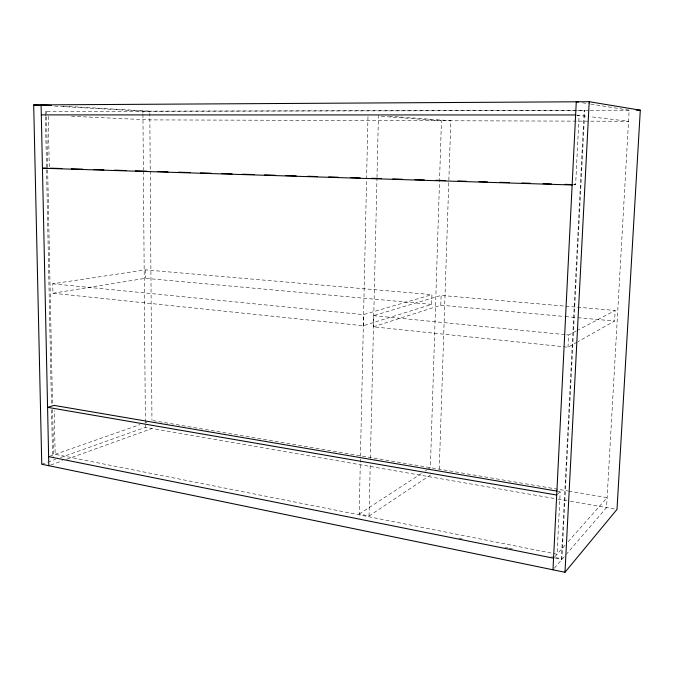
<?xml version="1.0" encoding="UTF-8"?>
<svg xmlns="http://www.w3.org/2000/svg" width="674" height="674" viewBox="0 0 674 674"><rect width="100%" height="100%" fill="white"/><g stroke="black" fill="none" stroke-linecap="round" stroke-linejoin="round"><path stroke-width="0.51" stroke-dasharray="3.37 2.53" d="M363.202 325.753L363.454 314.632L431.933 294.631L431.621 304.387L363.202 325.753L52.934 293.241L52.749 283.796L145.365 269.878L431.933 294.631M430.593 474.943L369.032 516.014L359.175 514.051L360.43 457.25M360.455 456.197L367.97 116.433M577.138 342.08L568.005 347.211L373.345 326.814L373.615 315.643L441.116 295.423L615.168 310.461L614.57 321.043L578.048 341.566M369.032 516.014L370.245 464.487M370.397 458.177L376.968 178.475M376.993 177.422L378.451 115.38M373.345 326.814L440.796 305.221L441.116 295.423M439.263 469.155L450.813 120.764L389.985 116.24M558.131 491.321L560.204 491.675L557.061 554.23L55.158 454.335L54.265 410.609M573.886 184.836L575.63 184.676L579.109 115.372L577.011 115.372M568.005 347.211L568.62 334.995L576.068 331.069M561.341 559.496L584.189 110.435L584.737 110.511L561.889 558.856L561.341 559.496L555.149 558.249M590.795 104.099L629.162 110.207L606.558 507.581L566.724 553.851M554.357 568.216L566.034 554.651M554.955 556.614L565.385 544.819M568.174 541.669L607.131 497.623L568.763 491.119M557.406 494.371L560.204 491.675M359.175 514.051L421.587 473.375M425.1 471.084L426.861 469.938M427.737 469.365L430.374 467.646L441.453 120.739L380.583 116.299M577.003 330.58L615.168 310.461M50.786 465.001L62.581 460.746M66.515 459.331L152.012 428.479M41.754 464.251L46.683 462.49M47.677 462.145L55.571 459.331M60.508 457.57L145.407 427.333L556.859 498.929M49.564 456.298L140.032 424.612M145.003 422.876L146.983 422.177M52.934 293.241L145.432 278.32L431.621 304.387M54.704 106.13L142.913 111.159L589.211 110.283M590.264 110.283L629.162 110.207M45.428 115.667L45.335 111.463L584.737 110.511M573.523 184.617L575.63 184.676M71.579 116.29L149.864 119.896L628.53 121.278L590.146 116.695M45.335 111.463L46.447 111.522L46.54 115.734M63.044 106.155L149.797 111.151L150.209 169.991M440.796 305.221L564.315 316.468M565.368 316.569L576.885 317.614M577.93 317.707L614.57 321.043M52.749 283.796L363.454 314.632M373.615 315.643L565.494 334.683M566.539 334.784L568.62 334.995M576.658 115.077L589.11 116.568M582.505 102.777L589.758 103.931M152.99 420.618L567.727 490.942M557.895 499.114L569.286 501.094M570.322 501.271L617.005 509.401M458.792 538.164L461.884 538.779M505.188 547.473L508.28 548.097M509.308 548.299L512.4 548.922M551.585 556.783L554.677 557.406M555.705 557.609L561.889 558.856M48.225 116.248L49.269 167.101M46.557 116.787L52.513 404.206M52.623 409.463L53.608 456.846M45.444 116.72L51.46 404.67M51.569 409.927L52.555 457.216M150.218 171.044L151.953 420.079M145.365 269.878L145.432 278.32M142.913 111.159L142.93 113.266M142.939 114.31L143.377 169.983M143.385 171.036L145.407 427.333"/><path stroke-width="1.01" d="M552.983 569.808L576.278 101.791L578.351 102.119M564.989 572.285L589.219 101.715L33.7 104.933L41.754 464.251L564.989 572.285L617.005 509.401L640.3 110.182L589.219 101.715M47.34 168.171L42.454 168.239L572.142 184.988M636.248 110.191L640.3 110.182M41.308 114.892L575.621 114.959M50.339 168.171L61.898 168.534M71.351 168.829L82.91 169.191M93.416 169.528L103.922 169.856M114.428 170.185L125.987 170.547M135.44 170.842L146.991 171.204M157.497 171.541L168.003 171.87M178.509 172.199L190.068 172.561M200.574 172.889L211.08 173.226M221.586 173.555L232.092 173.884M242.598 174.212L254.157 174.574M264.663 174.903L275.169 175.24M285.666 175.569L296.172 175.897M307.732 176.259L317.184 176.554M328.743 176.917L338.196 177.22M350.809 177.616L360.261 177.911M371.821 178.273L381.273 178.568M392.832 178.939L402.285 179.233M414.889 179.629L424.35 179.924M435.901 180.287L445.354 180.581M457.966 180.977L466.366 181.247M478.978 181.643L487.378 181.904M499.99 182.3L509.443 182.603M522.047 182.999L530.455 183.261M543.059 183.657L551.467 183.918M565.124 184.347L572.479 184.583M33.7 104.933L43.153 105.473M51.544 105.489L41.097 104.891L48.823 465.709M557.095 491.144L54.156 405.411L47.576 407.332L556.707 495.036M48.629 456.618L553.565 558.19"/></g></svg>
